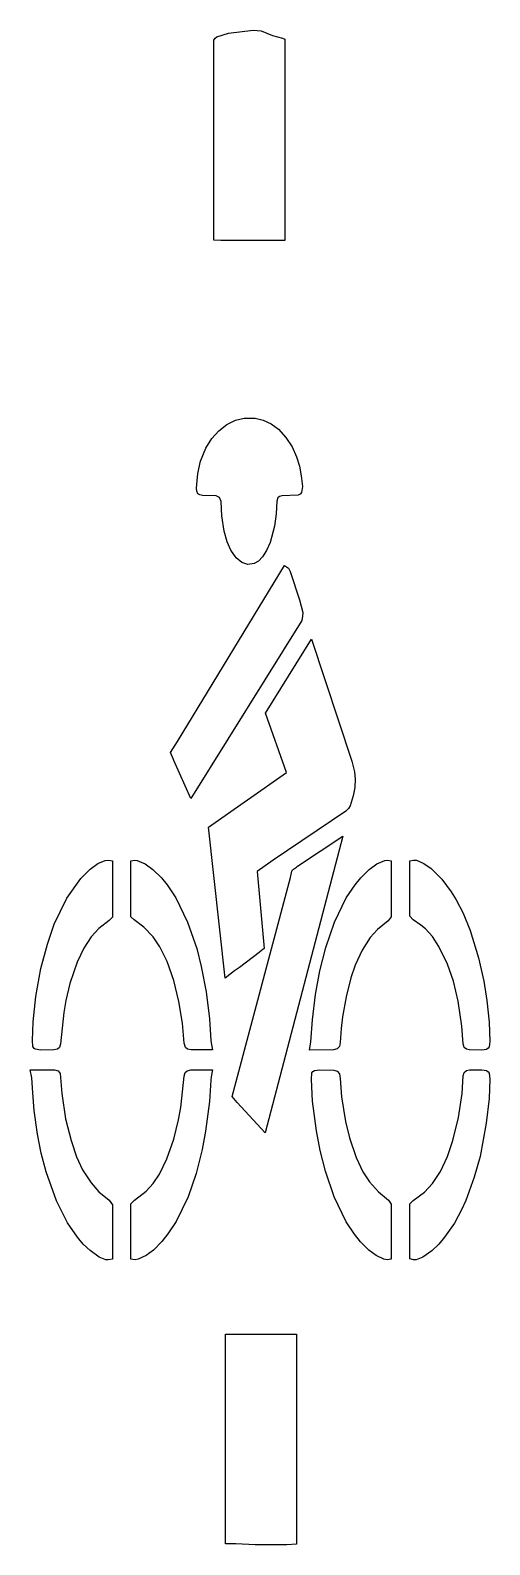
# Model space of a CAD drawing. Header units: inches. Extents: x 3 to 16.1, y 3 to 46.
import ezdxf

# ---------------------------------------------------------------- set-up
doc = ezdxf.new("R2010")
doc.units = ezdxf.units.IN
doc.header["$MEASUREMENT"] = 0
doc.layers.add('CUT', color=1, linetype='Continuous')

msp = doc.modelspace()

# ---------------------------------------------------------------- linework, layer by layer
at = {"layer": 'CUT'}
for points in [[(8.632, 45.942), (9.333, 46.024), (9.561, 46.009), (9.882, 45.876), (10.167, 45.799), (10.239, 45.77), (10.239, 40.058), (8.455, 40.055), (8.418, 40.059), (8.216, 40.06), (8.216, 45.739), (8.257, 45.798), (8.304, 45.836)], [(8.834, 34.957), (9.079, 35.015), (9.395, 35.013), (9.619, 34.958), (9.846, 34.845), (10.052, 34.697), (10.269, 34.466), (10.442, 34.2), (10.572, 33.91), (10.651, 33.651), (10.705, 33.372), (10.734, 33.066), (10.713, 32.901), (10.676, 32.853), (10.617, 32.827), (10.15, 32.804), (10.084, 32.785), (10.039, 32.745), (10.008, 32.649), (9.992, 32.297), (9.947, 31.944), (9.818, 31.481), (9.715, 31.251), (9.601, 31.073), (9.485, 30.954), (9.362, 30.883), (9.183, 30.857), (9.01, 30.908), (8.853, 31.041), (8.698, 31.266), (8.599, 31.499), (8.51, 31.804), (8.443, 32.234), (8.424, 32.647), (8.384, 32.757), (8.282, 32.804), (7.892, 32.818), (7.821, 32.832), (7.768, 32.863), (7.731, 32.933), (7.721, 33.027), (7.76, 33.438), (7.841, 33.786), (7.991, 34.159), (8.159, 34.429), (8.36, 34.647), (8.589, 34.833)], [(10.654, 29.854), (10.744, 29.49), (10.742, 29.39), (10.717, 29.269), (7.567, 24.216), (7.082, 25.292), (7.076, 25.317), (6.99, 25.513), (7.184, 25.83), (10.23, 30.824), (10.34, 30.755), (10.392, 30.656)], [(10.997, 28.732), (12.142, 25.272), (12.212, 24.964), (12.235, 24.757), (12.227, 24.528), (12.181, 24.283), (12.095, 24.007), (12.044, 23.925), (11.974, 23.856), (9.905, 22.464), (9.446, 22.135), (9.646, 19.951), (9.527, 19.86), (9.504, 19.836), (8.946, 19.413), (8.81, 19.318), (8.536, 19.111), (8.062, 23.401), (10.28, 24.952), (9.69, 26.635)], [(10.594, 22.289), (11.886, 23.14), (9.673, 14.714), (8.884, 15.583), (8.741, 15.746), (10.394, 21.966), (10.434, 22.147), (10.451, 22.188), (10.568, 22.266)], [(4.704, 22.204), (4.925, 22.364), (5.132, 22.455), (5.221, 22.462), (5.337, 22.441), (5.337, 20.84), (5.245, 20.748), (4.949, 20.519), (4.734, 20.285), (4.525, 19.965), (4.332, 19.563), (4.127, 18.959), (4.014, 18.473), (3.951, 18.133), (3.858, 17.246), (3.831, 17.145), (3.775, 17.094), (3.67, 17.072), (3.292, 17.069), (3.145, 17.092), (3.107, 17.117), (3.076, 17.169), (3.061, 17.341), (3.08, 17.87), (3.161, 18.586), (3.305, 19.385), (3.487, 20.078), (3.682, 20.64), (4.044, 21.386), (4.437, 21.94)], [(7.223, 18.449), (7.081, 19.042), (6.891, 19.583), (6.683, 20.002), (6.495, 20.285), (6.23, 20.559), (5.949, 20.765), (5.861, 20.854), (5.861, 22.437), (5.971, 22.459), (6.04, 22.455), (6.265, 22.358), (6.489, 22.197), (6.73, 21.958), (6.889, 21.758), (7.139, 21.388), (7.474, 20.7), (7.731, 19.957), (7.862, 19.444), (8, 18.725), (8.097, 17.958), (8.131, 17.344), (8.142, 17.277), (8.185, 17.073), (7.573, 17.072), (7.467, 17.095), (7.409, 17.146), (7.374, 17.268), (7.323, 17.833)], [(11.649, 20.702), (11.983, 21.389), (12.233, 21.759), (12.392, 21.958), (12.633, 22.197), (12.856, 22.358), (13.081, 22.455), (13.15, 22.459), (13.261, 22.438), (13.261, 20.85), (13.178, 20.74), (12.872, 20.496), (12.66, 20.26), (12.432, 19.902), (12.235, 19.478), (12.111, 19.116), (11.976, 18.584), (11.874, 18.011), (11.834, 17.684), (11.811, 17.285), (11.786, 17.174), (11.722, 17.101), (11.617, 17.073), (10.937, 17.07), (10.977, 17.302), (11.022, 17.931), (11.11, 18.646), (11.232, 19.322), (11.398, 19.98)], [(15.271, 17.743), (15.162, 18.458), (15.026, 19.028), (14.862, 19.51), (14.618, 20.006), (14.43, 20.289), (14.232, 20.509), (14.102, 20.619), (13.883, 20.768), (13.785, 20.87), (13.785, 22.437), (13.893, 22.461), (13.981, 22.458), (14.188, 22.37), (14.392, 22.22), (14.697, 21.925), (14.962, 21.566), (15.11, 21.333), (15.302, 20.954), (15.507, 20.467), (15.743, 19.684), (15.889, 19.028), (15.975, 18.472), (16.044, 17.86), (16.061, 17.31), (16.043, 17.161), (16.02, 17.122), (15.969, 17.089), (15.839, 17.07), (15.484, 17.073), (15.396, 17.093), (15.338, 17.142), (15.307, 17.243)], [(3.789, 16.476), (3.847, 16.404), (3.899, 15.833), (4.006, 15.112), (4.159, 14.498), (4.317, 14.035), (4.487, 13.669), (4.729, 13.294), (4.954, 13.041), (5.246, 12.807), (5.337, 12.677), (5.337, 11.134), (5.219, 11.114), (5.148, 11.117), (4.959, 11.192), (4.701, 11.373), (4.5, 11.56), (4.339, 11.758), (4.061, 12.16), (3.745, 12.786), (3.453, 13.607), (3.314, 14.141), (3.21, 14.679), (3.115, 15.355), (3.071, 15.85), (3.047, 16.283), (3, 16.503), (3.266, 16.503), (3.289, 16.507), (3.687, 16.503)], [(7.985, 14.763), (7.889, 14.246), (7.716, 13.568), (7.489, 12.905), (7.145, 12.199), (6.909, 11.846), (6.739, 11.629), (6.5, 11.387), (6.296, 11.236), (6.072, 11.129), (5.982, 11.117), (5.861, 11.133), (5.861, 12.705), (5.966, 12.808), (6.297, 13.06), (6.492, 13.283), (6.67, 13.546), (6.886, 13.983), (7.085, 14.535), (7.218, 15.087), (7.28, 15.435), (7.379, 16.323), (7.408, 16.427), (7.464, 16.48), (7.568, 16.504), (8.182, 16.506), (8.14, 16.305), (8.13, 16.217), (8.096, 15.604)], [(12.267, 14.016), (12.458, 13.613), (12.64, 13.327), (12.897, 13.044), (13.183, 12.81), (13.261, 12.697), (13.261, 11.135), (13.143, 11.117), (13.054, 11.128), (12.829, 11.234), (12.625, 11.385), (12.385, 11.626), (12.215, 11.843), (11.978, 12.196), (11.634, 12.902), (11.388, 13.626), (11.239, 14.218), (11.135, 14.775), (11.025, 15.617), (10.991, 16.23), (11.006, 16.419), (11.029, 16.457), (11.081, 16.489), (11.232, 16.508), (11.629, 16.502), (11.728, 16.47), (11.786, 16.394), (11.812, 16.263), (11.849, 15.74), (11.96, 15.042), (12.079, 14.572)], [(15.258, 12.528), (15.057, 12.153), (14.778, 11.752), (14.616, 11.555), (14.415, 11.368), (14.156, 11.189), (13.967, 11.116), (13.897, 11.115), (13.785, 11.137), (13.785, 12.699), (13.888, 12.8), (14.206, 13.032), (14.437, 13.281), (14.657, 13.619), (14.856, 14.042), (15.016, 14.503), (15.174, 15.153), (15.274, 15.833), (15.307, 16.333), (15.338, 16.434), (15.396, 16.484), (15.484, 16.503), (15.839, 16.507), (15.969, 16.488), (16.02, 16.454), (16.043, 16.415), (16.061, 16.246), (16.043, 15.696), (15.963, 14.992), (15.785, 14.046), (15.621, 13.459), (15.382, 12.799)], [(10.572, 3.042), (10.291, 3.024), (9.397, 3.024), (8.839, 3.045), (8.55, 3.046), (8.55, 9.001), (10.572, 9.001)]]:
    msp.add_lwpolyline(points, close=True, dxfattribs=at)

doc.saveas('drawing.dxf')
